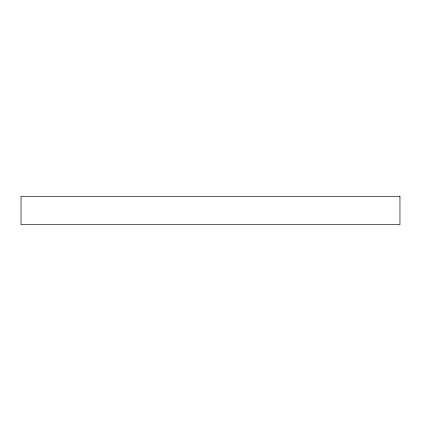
<?xml version="1.0" encoding="UTF-8"?>
<svg xmlns="http://www.w3.org/2000/svg" width="421" height="421" viewBox="0 0 421 421"><rect width="100%" height="100%" fill="white"/><g stroke="black" fill="none" stroke-linecap="round" stroke-linejoin="round"><path stroke-width="0.63" d="M399.95 196.291L21.05 196.291L21.05 224.709L399.95 224.709L399.95 196.291"/></g></svg>
